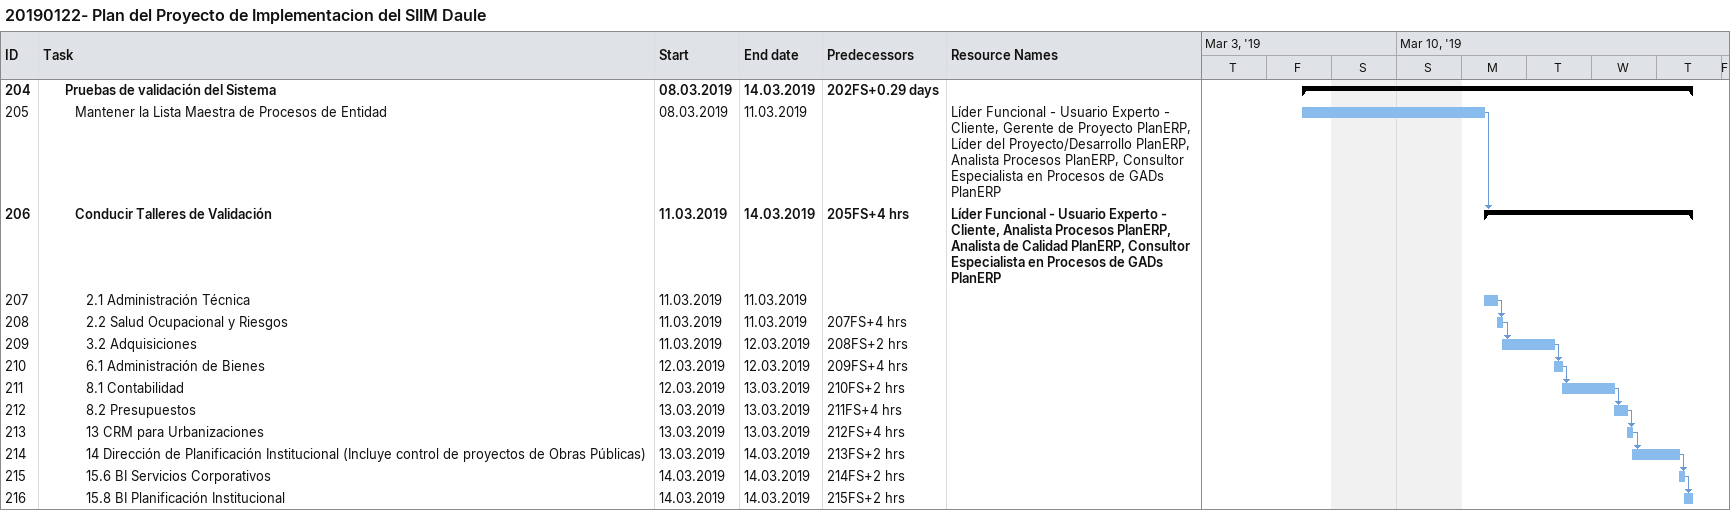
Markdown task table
20190122- Plan del Proyecto de Implementacion del SIIM Daule

| ID | Level | Task | Start | Finish | Predecessors | Resources |
|---|---|---|---|---|---|---|
| 204 | 3 | **Pruebas de validación del Sistema** | 2019-03-08 | 2019-03-14 | 202FS+0.29d |  |
| 205 | 4 | Mantener la Lista Maestra de Procesos de Entidad | 2019-03-08 | 2019-03-11 |  | Líder Funcional - Usuario Experto - Cliente, Gerente de Proyecto PlanERP, Líder del Proyecto/Desarrollo PlanERP, Analista Procesos PlanERP, Consultor Especialista en Procesos de GADs PlanERP |
| 206 | 4 | **Conducir Talleres de Validación** | 2019-03-11 | 2019-03-14 | 205FS+4h | Líder Funcional - Usuario Experto - Cliente, Analista Procesos PlanERP, Analista de Calidad PlanERP, Consultor Especialista en Procesos de GADs PlanERP |
| 207 | 5 | 2.1 Administración Técnica | 2019-03-11 | 2019-03-11 |  |  |
| 208 | 5 | 2.2 Salud Ocupacional y Riesgos | 2019-03-11 | 2019-03-11 | 207FS+4h |  |
| 209 | 5 | 3.2 Adquisiciones | 2019-03-11 | 2019-03-12 | 208FS+2h |  |
| 210 | 5 | 6.1 Administración de Bienes | 2019-03-12 | 2019-03-12 | 209FS+4h |  |
| 211 | 5 | 8.1 Contabilidad | 2019-03-12 | 2019-03-13 | 210FS+2h |  |
| 212 | 5 | 8.2 Presupuestos | 2019-03-13 | 2019-03-13 | 211FS+4h |  |
| 213 | 5 | 13 CRM para Urbanizaciones | 2019-03-13 | 2019-03-13 | 212FS+4h |  |
| 214 | 5 | 14 Dirección de Planificación Institucional (Incluye control de proyectos de Obras Públicas) | 2019-03-13 | 2019-03-14 | 213FS+2h |  |
| 215 | 5 | 15.6 BI Servicios Corporativos | 2019-03-14 | 2019-03-14 | 214FS+2h |  |
| 216 | 5 | 15.8 BI Planificación Institucional | 2019-03-14 | 2019-03-14 | 215FS+2h |  |
